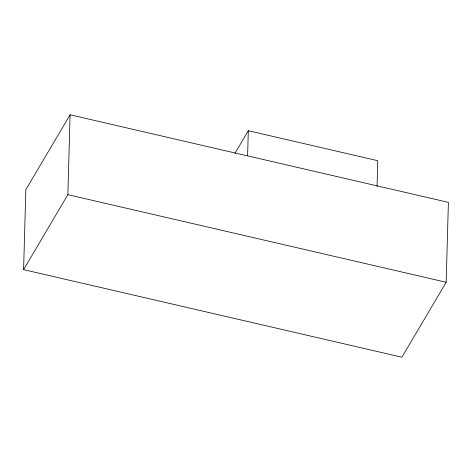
<?xml version="1.0" encoding="UTF-8"?>
<svg xmlns="http://www.w3.org/2000/svg" width="472" height="472" viewBox="0 0 472 472"><rect width="100%" height="100%" fill="white"/><g stroke="black" fill="none" stroke-linecap="round" stroke-linejoin="round"><path stroke-width="0.71" d="M23.6 269.63L25.83 189.738L70.092 114.779L448.4 202.37L446.17 282.262L401.908 357.221L23.6 269.63L67.862 194.67L70.092 114.779M247.611 155.642L248.307 130.72L377.777 160.698L377.057 186.352M234.885 153.441L248.307 130.72M67.862 194.67L446.17 282.262"/></g></svg>
